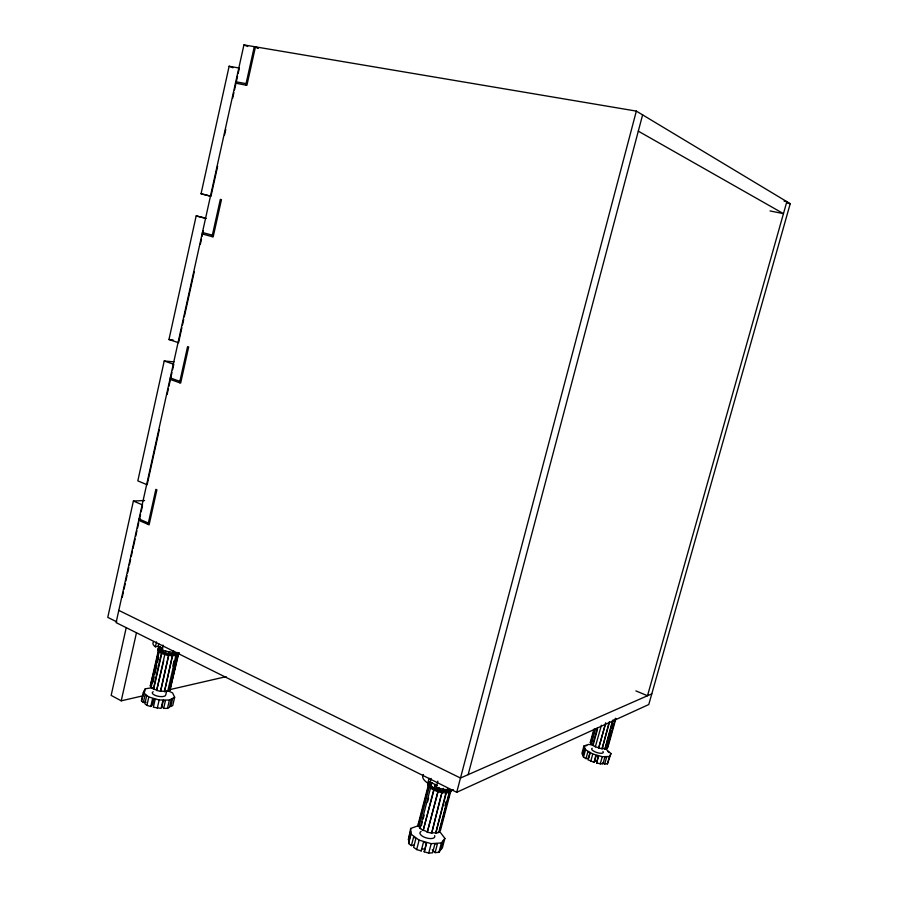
<?xml version="1.0" encoding="UTF-8"?>
<svg xmlns="http://www.w3.org/2000/svg" width="898" height="898" viewBox="0 0 898 898"><rect width="100%" height="100%" fill="white"/><g stroke="black" fill="none" stroke-linecap="round" stroke-linejoin="round"><path stroke-width="1.35" d="M144.6 500.512L133.387 501.028L107.771 617.375L116.785 621.854M173.976 361.849L164.222 360.996L137.821 480.879L147.126 484.752L159.249 429.996M181.879 327.703L178.556 342.71L168.959 339.523L196.179 215.902L205.687 218.135M210.536 196.191L201.051 193.755L229.136 66.239L239.339 68.091L238.138 73.535M243.93 44.9L116.1 622.617L456.723 792.294L648.771 704.537L790.229 203.689L636.345 111.105L243.93 44.9L247.725 46.505M122.195 597.395L123.396 591.962M124.003 589.245L125.204 583.801M125.81 581.085L127.011 575.652M127.606 572.935L128.818 567.502M129.413 564.775L130.614 559.342M131.22 556.625L132.421 551.192M133.027 548.476L135.127 538.957M135.733 536.241L136.934 530.808M137.54 528.091L138.741 522.647M139.336 519.931L140.537 514.498M141.143 511.781L142.344 506.349M167.118 394.413L168.33 388.935M168.936 386.196L170.149 380.718M170.755 377.991L171.967 372.513M172.573 369.774L173.785 364.296L164.222 360.996M182.485 324.975L183.697 319.508M184.303 316.781L194.271 271.735M200.31 244.436L201.522 238.98M202.129 236.253L203.33 230.786M217.619 166.242L210.974 196.235L201.051 193.755M224.556 134.891L225.768 129.435M232.705 98.084L233.907 92.629M234.513 89.901L235.725 84.446M236.32 81.718L237.532 76.263M148.058 524.376L155.848 489.365L156.903 489.803L149.102 524.836L138.741 520.312M179.566 382.716L187.592 346.617L188.681 346.976L180.644 383.098L169.935 379.315M212.051 236.612L220.336 199.367L221.458 199.659L213.163 236.915L202.106 233.918M245.749 85.097L254.302 46.651L258.164 48.301M126.225 627.657L111.161 695.389L121.23 700.822L143.029 695.804M121.23 700.822L136.462 632.764M146.093 702.258L143.332 702.472L141.446 700.923L143.332 692.594L145.252 688.833L152.144 687.688M143.815 693.424L144.387 690.876L141.446 700.923M144.443 692.369L145.252 688.833M162.527 648.334L158.228 646.246L155.399 646.807L156.51 641.924M143.332 702.472L145.083 694.76L146.599 695.984L144.847 703.706L146.913 705.39L150.785 706.501L152.413 704.997L153.872 698.577M158.228 646.246L158.789 643.81M151.1 687.531L153.693 688.957L161.921 652.745L159.294 651.376L151.1 687.531L151.762 687.587L150.314 685.96L158.486 649.894M160.293 646.975L159.586 650.085L160.259 650.141L158.778 648.603L159.249 646.538M154.804 668.258L150.314 685.96M155.421 665.53L158.508 651.881M150.987 686.005L158.912 651.028M159.451 648.659L159.923 646.594M146.913 705.39L148.81 697.005L143.332 692.594M152.963 682.323L154.153 677.047M154.748 674.42L156.836 665.205M157.442 662.567L158.632 657.302M162.965 645.056L161.853 649.95A17.197 5.714 10.5 0 0 177.681 652.588M153.322 689.103L161.539 652.88M159.586 650.085L161.831 651.589L162.774 647.436M161.831 651.589L162.684 649.377M150.785 706.501L152.548 698.767L155.118 699.508L153.367 707.242L161.112 708.365L162.875 700.642L165.423 700.665L163.661 708.376L167.488 708.387L169.486 707.298L171.237 699.621L172.551 698.925L170.788 706.58L172.764 705.502L174.661 697.23L172.584 692.908L167.825 690.708M156.645 690.439L164.884 654.182L168.813 655.069L160.562 691.314L156.645 690.439L163.739 660.76M169.587 651.701L169.116 653.778L165.187 652.891L165.659 650.803M160.562 691.314L169.441 651.443M157.251 708.354L159.159 699.969L169.408 700.047L174.661 697.23M164.457 691.606L172.573 655.158L164.457 691.606L167.735 691.269L175.986 655.158L172.719 655.417M167.735 691.269L167.163 691.045L169.879 690.349L178.421 653.059L173.011 654.114L173.348 651.791M173.011 654.114L173.729 651.005M163.447 699.98L161.977 706.389L163.661 708.376M166.646 691.056L165.771 694.872A6.847 2.526 10 0 1 157.307 696.096A6.847 2.526 10 0 1 153.154 691.718M172.876 666.058L174.077 660.793M169.318 690.124L177.557 654.126L178.814 653.104L169.879 690.349M172.113 679.416L173.056 675.33M173.673 672.613L174.919 667.158M167.488 708.387L169.408 700.047M418.041 825.812L410.667 828.461L408.377 839.911L410.622 831.29M410.7 832.704L408.59 843.503L411.385 845.613L414 845.085M408.59 843.503L411.026 834.119L410.667 828.461M411.385 845.613L413.641 836.925L415.886 838.597L413.619 847.297L416.672 849.587L421.196 850.911L421.914 848.576L424.9 849.452L424.193 851.787L428.728 853.1L432.578 852.808L434.856 844.109L437.393 843.918L435.115 852.617L438.931 852.325L440.256 850.574L443.399 840.797L441.131 849.418L442.433 847.69L444.892 838.384L440.2 832.221M437.405 785.615L430.198 782.102L427.818 783.179L429.098 778.274M430.625 787.58L419.995 828.36L420.691 828.383L418.255 826.115L418.21 824.106L428.75 783.584M418.255 826.115L428.851 785.458M431.916 782.618L431.006 786.12L431.691 786.154L429.222 783.999L429.828 781.675M419.591 821.749L420.612 817.797M424.047 804.619L425.08 800.668M430.198 782.102L431.152 778.431M418.951 826.138L429.222 786.704M429.918 784.033L430.524 781.709M421.375 825.733L422.419 821.76M423.104 819.099L424.148 815.126M427.594 801.869L428.638 797.895M416.672 849.587L419.13 840.146L411.026 834.119M419.995 828.36L423.16 830.493L435.126 784.65M423.16 830.493L434.093 789.387L431.691 788.264M431.006 786.12L434.205 788.163L435.395 784.414M437.854 781.148L436.248 787.299A19.408 7.599 15.7 0 0 453.456 789.847M421.196 850.911L423.474 842.189L426.483 843.065L424.193 851.787M441.446 794.326L442.085 791.89L431.691 833.142L427.268 832.177L438.965 787.456M427.268 832.177L438.235 791.037L435.137 789.802M424.9 849.452L426.528 843.244M431.691 833.142L441.131 795.549M434.486 787.928L442.781 790.79L443.399 788.444M428.728 853.1L431.208 843.649L441.401 842.93L444.892 838.384M448.742 791.486L449.449 791.767L438.752 832.48L435.721 833.254L446.126 792.058M435.721 833.254L446.441 792.429M449.123 790.027L449.831 790.307L446.822 790.97L447.44 788.624M445.004 805.719L446.048 801.757M449.954 791.318L439.605 830.684L440.312 830.964L450.976 790.386M440.525 827.619L442.602 819.728M443.286 817.101L444.33 813.15M445.015 810.524L446.059 806.572M447.788 799.995L448.82 796.055M438.931 852.325L441.401 842.93M456.723 792.294L636.345 111.105M468.139 774.66L642.609 114.877M593.668 745.149L588.673 744.397L583.958 745.969L581.938 753.31L582.521 754.747L584.396 747.955L584.789 748.898L582.903 755.701L583.498 757.149L586.001 758.63L588.65 758.215L590.222 752.535M583.498 757.149L585.541 749.751L583.958 745.969M597.383 727.896L592.568 745.25L590.278 742.365L593.937 729.165M586.001 758.63L587.887 751.794L589.896 752.973L587.999 759.809L594.274 762.436L596.182 755.577L598.551 756.239L596.642 763.098L602.917 764.018L604.825 757.182L606.621 757.137L604.713 763.974L607.407 763.884L610.977 753.568L606.184 749.325L603.68 748.292M591.097 741.411L594.016 730.882M590.794 743.712L594.824 729.154M591.299 743.746L595.329 729.187M593.443 743.959L597.484 729.378M590.716 761.425L592.781 754.006L585.541 749.751M592.568 745.25L595.34 746.766L601.424 725.202M594.274 762.436L595.542 756.352M609.506 722.183L602.098 748.775L598.697 748L605.723 722.733M598.697 748L605.533 723.754M596.642 763.098L598.214 755.88M602.098 748.775L609.192 721.936M600.201 764.108L602.277 756.677L609.473 756.498L610.977 753.568M615.366 718.288L607.037 748.539L605.039 748.966L612.492 720.825M605.039 748.966L613.177 719.758M607.576 744.352L608.687 740.379M609.428 737.729L611.28 731.107M612.021 728.458L613.121 724.484M615.938 718.501L607.823 747.574L606.476 748.326L607.037 748.539M607.407 763.884L609.473 756.498M158.778 648.603L159.53 647.379M595.34 746.766L598.831 747.832M591.67 741.625L590.278 742.365M438.235 791.037L442.4 792.26M651.791 693.851L460.483 778.027L118.805 610.382M165.187 652.891L162.212 651.454M585.586 745.946L586.753 745.553M168.903 689.832L226.105 676.654M140.077 518.909L139.033 518.977L148.361 523.04M431.377 832.749L435.418 832.861M601.795 748.505L604.724 748.696M171.271 378.013L170.238 377.935L179.869 381.336M169.935 688.957L170.598 689.013M160.416 691.045L164.312 691.337M172.876 653.867L169.116 653.778M168.959 339.523L173.123 339.972M246.074 83.626L236.286 81.875M235.467 83.155L246.894 85.31L255.459 46.842L258.029 47.942M784.1 201.118L786.839 201.646L647.503 695.737L635.885 690.899M787.479 203.15L790.229 203.689M770.035 210.94L783.46 213.634L638.31 131.153M203.442 232.717L202.42 232.492L212.377 235.186M196.179 215.902L206.046 218.506M592.781 754.006L602.277 756.677M594.274 760.909L596.62 761.571M148.81 697.005L159.159 699.969M419.13 840.146L431.208 843.649M163.032 653.183L165.266 654.047M229.136 66.239L233.031 67.777M153.693 688.957L157.015 690.281M418.21 824.106L418.906 824.386M438.044 832.199L438.752 832.48M423.441 830.235L427.549 831.907M133.387 501.028L142.647 504.979M602.928 762.694L604.713 763.974M607.823 751.48L609.012 752.535M432.264 849.856L435.115 852.617M446.822 790.97L442.781 790.79M427.818 783.179A19.408 7.599 15.7 0 1 423.441 774.491M434.654 835.645A7.712 3.356 16 0 1 426.045 837.845A7.712 3.356 16 0 1 421.083 831.425M451.84 790.24A12.415 4.917 15.8 0 1 437.236 791.374A12.415 4.917 15.8 0 1 428.593 782.596M451.559 789.926A12.415 4.905 15.8 0 1 445.352 791.363L442.332 791.059A12.415 4.905 15.8 0 1 428.267 782.27M602.951 751.458A6.106 2.009 17.8 0 1 597.237 752.67A6.106 2.009 17.8 0 1 592.175 748.247M155.399 646.807A17.197 5.714 10.5 0 1 153.39 642.07M179.488 653.407A11.001 3.704 10.4 0 1 166.826 654.934A11.001 3.704 10.4 0 1 158.317 648.704M179.331 653.014A11.001 3.693 10.5 0 1 171.395 654.294L168.555 653.924A11.001 3.693 10.5 0 1 159.339 650.41A11.001 3.693 10.5 0 1 159.81 646.728"/></g></svg>
